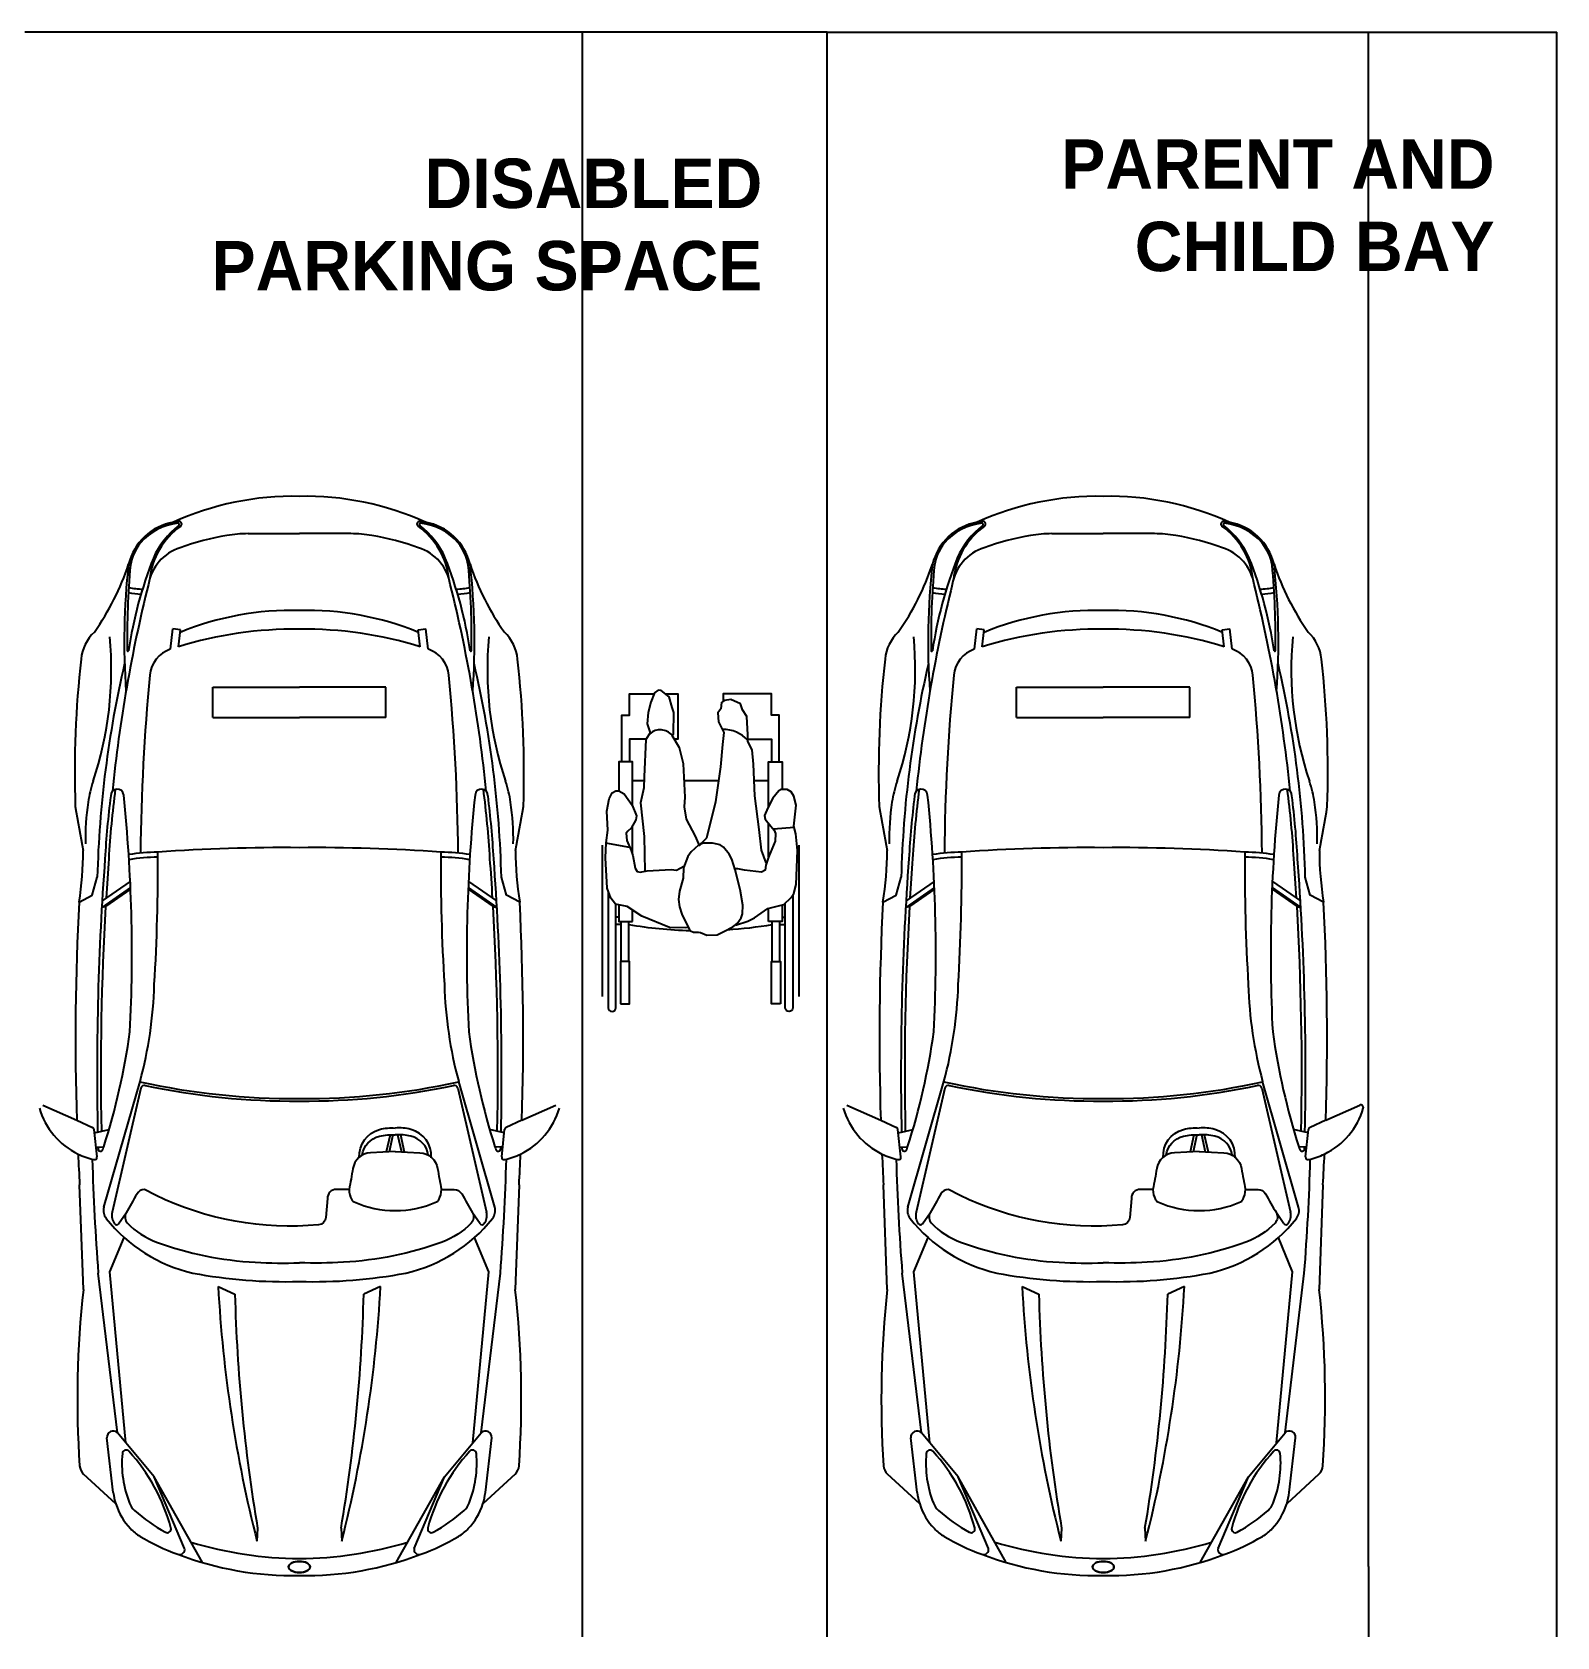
# Model space of a CAD drawing. Header units: inches. Extents: x 478327 to 492265, y -26791 to -22136.
# Drawn here: x 482058.1 to 482305, y -22395.9 to -22136.1 of the extents above; entities that cross this region are included whole.
import ezdxf

# ---------------------------------------------------------------- set-up
doc = ezdxf.new("R2010")
doc.units = ezdxf.units.IN
doc.header["$MEASUREMENT"] = 0
doc.layers.add('ceco.net 217 Nissan Z350 - top', color=145, linetype='Continuous')
doc.layers.add('Parking', color=7, linetype='Continuous')
doc.styles.get("Standard").update_dxf_attribs({"font": ''})
doc.styles.get('Standard').set_extended_font_data('MicrogrammaSSi', bold=True)

msp = doc.modelspace()

# ---------------------------------------------------------------- linework, layer by layer
at = {"color": 0}
for p, q in [((482154.816, -22250.569), (482154.816, -22250.633)), ((482177.841, -22250.569), (482177.841, -22250.633)), ((482157.172, -22257.324), (482155.306, -22257.324)), ((482169.213, -22257.324), (482163.706, -22257.324)), ((482177.351, -22257.324), (482175.026, -22257.324)), ((482181.501, -22264.833), (482178.164, -22265.148)), ((482154.9, -22268.112), (482150.975, -22267.406)), ((482150.407, -22267.715), (482150.407, -22292.21)), ((482182.25, -22267.715), (482182.25, -22292.21)), ((482153.102, -22279.35), (482152.612, -22279.35)), ((482153.494, -22286.541), (482153.494, -22280.06)), ((482154.718, -22286.541), (482154.718, -22280.06)), ((482177.939, -22286.541), (482177.939, -22280.06)), ((482179.164, -22286.541), (482179.164, -22280.06)), ((482179.556, -22279.35), (482180.046, -22279.35)), ((482153.497, -22280.575), (482152.612, -22280.575)), ((482179.161, -22280.575), (482180.046, -22280.575))]:
    msp.add_line(p, q, dxfattribs=at)
for points in [[(482153.592, -22254.204), (482153.592, -22246.65), (482154.816, -22246.65), (482154.816, -22243.221), (482158.813, -22243.221)], [(482176.968, -22270.563), (482176.212, -22268.548), (482175.807, -22265.155), (482175.114, -22259.74), (482174.925, -22254.585), (482174.66, -22252.255), (482173.967, -22250.933), (482173.967, -22249.862), (482173.841, -22246.875), (482173.148, -22245.783), (482172.82, -22244.833), (482171.246, -22244.14), (482170.209, -22244.275), (482169.734, -22244.644), (482169.609, -22245.651), (482169.105, -22246.309), (482169.231, -22247.757), (482169.546, -22248.414), (482170.112, -22249.485), (482169.86, -22251.436), (482169.546, -22255.025), (482168.727, -22260.685), (482167.279, -22266.603), (482166.46, -22267.414), (482166.145, -22267.792), (482165.516, -22266.253), (482164.043, -22263.518), (482163.729, -22261.503), (482163.84, -22259.964), (482163.564, -22254.522), (482162.934, -22251.94), (482161.738, -22249.988), (482161.927, -22249.673), (482161.979, -22246.255), (482161.738, -22245.449), (482161.234, -22243.686), (482159.975, -22242.678), (482159.448, -22242.598), (482158.877, -22243.056), (482158.28, -22244.588), (482157.869, -22246.246), (482157.68, -22248.099), (482158.184, -22249.548), (482157.492, -22250.618), (482157.177, -22256.663), (482157.163, -22258.453), (482156.596, -22260.874), (482157.226, -22266.289), (482157.317, -22271.948)], [(482160.653, -22243.221), (482162.655, -22243.221), (482162.655, -22250.569), (482162.094, -22250.569)], [(482179.066, -22254.204), (482179.066, -22246.65), (482177.841, -22246.65), (482177.841, -22243.221), (482170.003, -22243.221), (482170.003, -22244.435)], [(482157.523, -22250.569), (482154.816, -22250.569), (482154.816, -22254.204)], [(482173.967, -22250.569), (482177.841, -22250.569), (482177.841, -22254.204)], [(482155.306, -22261.391), (482155.306, -22254.204), (482153.102, -22254.204), (482153.102, -22258.944)], [(482177.351, -22261.432), (482177.351, -22254.204), (482179.556, -22254.204), (482179.556, -22258.697)], [(482164.356, -22281.05), (482163.853, -22281.113), (482161.297, -22281.042), (482156.82, -22279.216), (482154.428, -22277.642), (482152.539, -22277.26), (482151.783, -22276.292), (482151.216, -22274.655), (482150.937, -22269.763), (482151.028, -22267.351), (482151.342, -22265.274), (482151.154, -22262.188), (482151.527, -22260.192), (482152.035, -22259.229), (482152.611, -22258.914), (482153.116, -22258.945), (482153.987, -22259.418), (482155.246, -22261.244), (482155.939, -22262.944), (482155.867, -22263.62), (482155.12, -22264.959), (482154.554, -22265.462), (482154.302, -22265.777), (482154.383, -22266.946), (482155.099, -22268.561), (482155.372, -22269.366), (482155.746, -22271.444), (482156.087, -22271.963), (482156.558, -22272.074), (482157.695, -22271.885), (482161.549, -22271.633), (482162.43, -22271.759), (482163.627, -22271.129)], [(482172.001, -22280.665), (482173.967, -22280.035), (482175.079, -22279.482), (482177.22, -22277.957), (482179.822, -22277.319), (482180.998, -22276.167), (482181.42, -22275.516), (482181.816, -22274.089), (482182.007, -22268.599), (482181.753, -22265.903), (482181.438, -22264.644), (482181.816, -22261.244), (482181.448, -22259.798), (482180.998, -22259.103), (482180.349, -22258.704), (482179.357, -22258.695), (482178.983, -22258.914), (482178.038, -22260.11), (482177.22, -22261.685), (482176.669, -22262.939), (482176.779, -22263.511), (482177.723, -22264.644), (482178.227, -22265.274), (482178.443, -22265.853), (482178.388, -22267.079), (482177.333, -22269.659), (482176.905, -22270.94), (482176.779, -22271.759), (482176.212, -22272.074), (482173.442, -22271.759), (482172.379, -22271.57), (482171.875, -22271.57)], [(482155.306, -22269.172), (482155.306, -22264.625)], [(482177.351, -22269.614), (482177.351, -22264.197)], [(482169.042, -22282.239), (482170.102, -22281.674), (482171.562, -22280.961), (482172.253, -22280.413), (482172.881, -22279.505), (482173.1, -22278.836), (482173.198, -22277.453), (482172.757, -22274.907), (482171.938, -22271.696), (482171.371, -22269.993), (482170.969, -22269.189), (482170.049, -22268.044), (482169.49, -22267.674), (482168.286, -22267.414), (482166.766, -22267.407), (482166.019, -22267.729), (482164.832, -22268.775), (482164.258, -22269.573), (482163.564, -22271.381), (482163.501, -22273.081), (482162.934, -22275.159), (482162.756, -22276.537), (482162.934, -22277.705), (482163.326, -22278.87), (482164.545, -22281.428), (482164.697, -22281.609), (482165.212, -22281.807), (482165.974, -22281.805), (482166.334, -22281.861), (482167.342, -22282.302), (482169.042, -22282.239)], [(482153.102, -22277.374), (482153.102, -22280.06), (482155.306, -22280.06)], [(482179.556, -22277.384), (482179.556, -22280.06), (482177.351, -22280.06)], [(482155.306, -22280.06), (482155.306, -22278.22)], [(482177.351, -22280.06), (482177.351, -22277.925)]]:
    msp.add_lwpolyline(points, dxfattribs=at)
for points in [[(482151.387, -22275.149), (482151.387, -22294.047, 1), (482152.612, -22294.047), (482152.612, -22277.275, 1)], [(482181.27, -22275.746), (482181.27, -22294.047, -1), (482180.046, -22294.047), (482180.046, -22277.1, -1)]]:
    msp.add_lwpolyline(points, format="xyb", dxfattribs=at)
for points in [[(482153.383, -22293.4), (482154.853, -22293.4), (482154.853, -22286.541), (482153.383, -22286.541)], [(482179.274, -22293.4), (482177.804, -22293.4), (482177.804, -22286.541), (482179.274, -22286.541)]]:
    msp.add_lwpolyline(points, close=True, dxfattribs=at)
for centre, radius, start, end in [((482159.805, -22251.583), 2.546, 40.61557, 131.41731), ((482170.071, -22254.162), 5.183, 41.25632, 91.62898), ((482166.276, -22213.161), 68.384, 260.27001, 268.61812), ((482166.276, -22213.161), 68.384, 273.6699, 279.82009)]:
    msp.add_arc(centre, radius, start, end, dxfattribs=at)
at = {"layer": 'ceco.net 217 Nissan Z350 - top'}
for p, q in [((482093.072, -22217.285), (482101.383, -22217.285)), ((482109.694, -22217.285), (482101.383, -22217.285)), ((482223.21, -22217.285), (482231.52, -22217.285)), ((482239.831, -22217.285), (482231.52, -22217.285)), ((482080.527, -22235.997), (482080.918, -22232.716)), ((482082.129, -22232.86), (482080.918, -22232.716)), ((482081.804, -22235.586), (482082.129, -22232.86)), ((482120.637, -22232.86), (482121.848, -22232.716)), ((482120.962, -22235.586), (482120.637, -22232.86)), ((482122.239, -22235.997), (482121.848, -22232.716)), ((482210.664, -22235.997), (482211.055, -22232.716)), ((482212.266, -22232.86), (482211.055, -22232.716)), ((482211.941, -22235.586), (482212.266, -22232.86)), ((482250.774, -22232.86), (482251.985, -22232.716)), ((482251.099, -22235.586), (482250.774, -22232.86)), ((482252.377, -22235.997), (482251.985, -22232.716)), ((482087.358, -22247.024), (482087.358, -22242.145)), ((482087.358, -22242.145), (482101.383, -22242.145)), ((482115.408, -22242.145), (482101.383, -22242.145)), ((482115.408, -22247.024), (482115.408, -22242.145)), ((482217.496, -22247.024), (482217.496, -22242.145)), ((482217.496, -22242.145), (482231.52, -22242.145)), ((482245.545, -22242.145), (482231.52, -22242.145)), ((482245.545, -22247.024), (482245.545, -22242.145)), ((482087.358, -22247.024), (482101.383, -22247.024)), ((482115.408, -22247.024), (482101.383, -22247.024)), ((482217.496, -22247.024), (482231.52, -22247.024)), ((482245.545, -22247.024), (482231.52, -22247.024)), ((482074.05, -22274.567), (482069.4, -22277.783)), ((482074.007, -22273.608), (482069.46, -22276.753)), ((482074.062, -22274.84), (482070.018, -22277.637)), ((482128.704, -22274.84), (482132.748, -22277.637)), ((482128.716, -22274.567), (482133.366, -22277.783)), ((482128.759, -22273.608), (482133.306, -22276.753)), ((482204.188, -22274.567), (482199.537, -22277.783)), ((482204.144, -22273.608), (482199.597, -22276.753)), ((482204.199, -22274.84), (482200.156, -22277.637)), ((482258.841, -22274.84), (482262.885, -22277.637)), ((482258.853, -22274.567), (482263.503, -22277.783)), ((482258.896, -22273.608), (482263.443, -22276.753)), ((482070.018, -22277.637), (482069.4, -22277.783)), ((482132.748, -22277.637), (482133.366, -22277.783)), ((482200.156, -22277.637), (482199.537, -22277.783)), ((482262.885, -22277.637), (482263.503, -22277.783)), ((482069.758, -22326.338), (482075.59, -22305.986)), ((482133.008, -22326.338), (482127.176, -22305.986)), ((482199.895, -22326.338), (482205.727, -22305.986)), ((482263.146, -22326.338), (482257.314, -22305.986)), ((482075.72, -22307.073), (482071.078, -22327.154)), ((482127.046, -22307.073), (482131.688, -22327.154)), ((482205.858, -22307.073), (482201.216, -22327.154)), ((482257.183, -22307.073), (482261.825, -22327.154)), ((482059.849, -22309.809), (482065.358, -22312.258)), ((482137.408, -22312.258), (482142.917, -22309.809)), ((482189.987, -22309.809), (482195.495, -22312.258)), ((482267.545, -22312.258), (482273.054, -22309.809)), ((482065.358, -22312.258), (482067.914, -22313.395)), ((482068.627, -22318.188), (482068.153, -22313.723)), ((482068.215, -22314.307), (482070.584, -22313.72)), ((482134.551, -22314.307), (482132.182, -22313.72)), ((482134.14, -22318.188), (482134.613, -22313.723)), ((482137.408, -22312.258), (482134.852, -22313.395)), ((482195.495, -22312.258), (482198.052, -22313.395)), ((482198.764, -22318.188), (482198.291, -22313.723)), ((482198.353, -22314.307), (482200.722, -22313.72)), ((482264.688, -22314.307), (482262.319, -22313.72)), ((482264.277, -22318.188), (482264.75, -22313.723)), ((482267.545, -22312.258), (482264.989, -22313.395)), ((482068.457, -22316.586), (482069.716, -22316.573)), ((482116.07, -22314.604), (482115.454, -22317.379)), ((482116.532, -22314.605), (482115.922, -22317.355)), ((482117.284, -22314.605), (482117.894, -22317.355)), ((482117.746, -22314.604), (482118.362, -22317.379)), ((482134.309, -22316.586), (482133.05, -22316.573)), ((482198.594, -22316.586), (482199.854, -22316.573)), ((482246.207, -22314.604), (482245.591, -22317.379)), ((482246.67, -22314.605), (482246.059, -22317.355)), ((482247.421, -22314.605), (482248.031, -22317.355)), ((482247.883, -22314.604), (482248.499, -22317.379)), ((482264.447, -22316.586), (482263.187, -22316.573)), ((482066.42, -22339.653), (482065.813, -22322.692)), ((482065.813, -22322.692), (482065.813, -22322.692)), ((482136.953, -22322.692), (482136.347, -22339.653)), ((482136.953, -22322.692), (482136.953, -22322.692)), ((482196.557, -22339.653), (482195.951, -22322.692)), ((482195.951, -22322.692), (482195.951, -22322.692)), ((482267.09, -22322.692), (482266.484, -22339.653)), ((482267.09, -22322.692), (482267.09, -22322.692)), ((482072.127, -22329.019), (482073.361, -22327.248)), ((482130.639, -22329.019), (482129.405, -22327.248)), ((482202.265, -22329.019), (482203.498, -22327.248)), ((482260.776, -22329.019), (482259.542, -22327.248)), ((482070.724, -22336.784), (482073.025, -22331.251)), ((482132.042, -22336.784), (482129.742, -22331.251)), ((482200.861, -22336.784), (482203.162, -22331.251)), ((482262.18, -22336.784), (482259.879, -22331.251)), ((482071.949, -22362.83), (482068.84, -22336.979)), ((482073.316, -22364.48), (482070.724, -22336.784)), ((482129.45, -22364.48), (482132.042, -22336.784)), ((482130.817, -22362.83), (482133.926, -22336.979)), ((482202.086, -22362.83), (482198.978, -22336.979)), ((482203.453, -22364.48), (482200.861, -22336.784)), ((482259.587, -22364.48), (482262.18, -22336.784)), ((482260.955, -22362.83), (482264.063, -22336.979)), ((482088.237, -22339.136), (482090.953, -22340.394)), ((482114.529, -22339.136), (482111.813, -22340.394)), ((482218.374, -22339.136), (482221.091, -22340.394)), ((482244.666, -22339.136), (482241.95, -22340.394)), ((482077.878, -22369.988), (482071.949, -22362.83)), ((482124.888, -22369.988), (482130.817, -22362.83)), ((482208.015, -22369.988), (482202.086, -22362.83)), ((482255.026, -22369.988), (482260.955, -22362.83)), ((482071.269, -22372.485), (482070.239, -22363.658)), ((482131.497, -22372.485), (482132.527, -22363.658)), ((482201.406, -22372.485), (482200.376, -22363.658)), ((482261.635, -22372.485), (482262.664, -22363.658)), ((482071.673, -22374.355), (482066.465, -22369.537)), ((482082.799, -22381.554), (482077.878, -22369.988)), ((482085.691, -22383.848), (482077.878, -22369.988)), ((482117.075, -22383.848), (482124.888, -22369.988)), ((482119.967, -22381.554), (482124.888, -22369.988)), ((482136.301, -22369.537), (482131.093, -22374.355)), ((482201.81, -22374.355), (482196.602, -22369.537)), ((482212.937, -22381.554), (482208.015, -22369.988)), ((482215.828, -22383.848), (482208.015, -22369.988)), ((482247.212, -22383.848), (482255.026, -22369.988)), ((482250.104, -22381.554), (482255.026, -22369.988)), ((482266.439, -22369.537), (482261.231, -22374.355)), ((482094.633, -22378.296), (482094.523, -22380.378)), ((482108.133, -22378.296), (482108.243, -22380.378)), ((482224.77, -22378.296), (482224.66, -22380.378)), ((482238.271, -22378.296), (482238.381, -22380.378))]:
    msp.add_line(p, q, dxfattribs=at)
for points in [[(482081.908, -22215.327, 0.0255911), (482080.988, -22215.44, 0.0199475)], [(482212.045, -22215.327, 0.0255911), (482211.125, -22215.44, 0.0199475)], [(482111.093, -22318.321, -0.3580107), (482114.378, -22313.734, -0.0871424), (482116.908, -22313.511)], [(482122.723, -22318.321, 0.3580107), (482119.438, -22313.734, 0.0871424), (482116.908, -22313.511)], [(482241.23, -22318.321, -0.3580107), (482244.515, -22313.734, -0.0871424), (482247.045, -22313.511)], [(482252.861, -22318.321, 0.3580107), (482249.575, -22313.734, 0.0871424), (482247.045, -22313.511)], [(482111.558, -22317.904, -0.3165607), (482114.378, -22314.851, -0.0871424), (482116.908, -22314.628)], [(482122.258, -22317.904, 0.3165607), (482119.438, -22314.851, 0.0871424), (482116.908, -22314.628)], [(482241.695, -22317.904, -0.3165607), (482244.515, -22314.851, -0.0871424), (482247.045, -22314.628)], [(482252.396, -22317.904, 0.3165607), (482249.575, -22314.851, 0.0871424), (482247.045, -22314.628)], [(482116.908, -22317.304), (482120.903, -22317.509, -0.3525811), (482123.771, -22320.072, 0.0080468), (482124.386, -22323.455), (482126.434, -22323.455, -0.2705207), (482127.664, -22324.172, 0.0006141), (482129.405, -22327.248, -0.3317973), (482129.2, -22328.888, -0.1142697), (482124.488, -22331.963, -0.0742459), (482108.508, -22335.244, -0.0216863), (482101.383, -22335.321, -0.0216863)], [(482116.908, -22317.304), (482112.913, -22317.509, 0.3525811), (482110.045, -22320.072, -0.0080468), (482109.43, -22323.455), (482107.381, -22323.455)], [(482247.045, -22317.304), (482251.04, -22317.509, -0.3525811), (482253.908, -22320.072, 0.0080468), (482254.523, -22323.455), (482256.572, -22323.455, -0.2705207), (482257.801, -22324.172, 0.0006141), (482259.542, -22327.248, -0.3317973), (482259.337, -22328.888, -0.1142697), (482254.625, -22331.963, -0.0742459), (482238.646, -22335.244, -0.0216863), (482231.52, -22335.321, -0.0216863)], [(482247.045, -22317.304), (482243.05, -22317.509, 0.3525811), (482240.182, -22320.072, -0.0080468), (482239.568, -22323.455), (482237.519, -22323.455)], [(482078.106, -22324.4), (482076.332, -22323.455, 0.2705207), (482075.103, -22324.172, -0.0006141), (482073.361, -22327.248, 0.3317973), (482073.566, -22328.888, 0.1142697), (482078.278, -22331.963, 0.0742459), (482094.258, -22335.244, 0.0216863), (482101.383, -22335.321)], [(482107.381, -22323.455, 0.4601813), (482105.964, -22324.939), (482105.686, -22327.997, -0.3618826), (482104.505, -22329.179, -0.136022), (482078.106, -22324.4, -0.0155747)], [(482208.244, -22324.4), (482206.469, -22323.455, 0.2705207), (482205.24, -22324.172, -0.0006141), (482203.498, -22327.248, 0.3317973), (482203.703, -22328.888, 0.1142697), (482208.415, -22331.963, 0.0742459), (482224.395, -22335.244, 0.0216863), (482231.52, -22335.321)], [(482237.519, -22323.455, 0.4601813), (482236.101, -22324.939), (482235.823, -22327.997, -0.3618826), (482234.643, -22329.179, -0.136022), (482208.244, -22324.4, -0.0155747)], [(482131.093, -22374.355, 0.0465277), (482131.497, -22372.485)], [(482261.231, -22374.355, 0.0465277), (482261.635, -22372.485)]]:
    msp.add_lwpolyline(points, format="xyb", dxfattribs=at)
for points in [[(482065.715, -22276.941), (482067.871, -22275.801), (482068.679, -22272.906)], [(482137.051, -22276.941), (482134.895, -22275.801), (482134.087, -22272.906)], [(482195.853, -22276.941), (482198.008, -22275.801), (482198.816, -22272.906)], [(482267.188, -22276.941), (482265.033, -22275.801), (482264.224, -22272.906)]]:
    msp.add_lwpolyline(points, dxfattribs=at)
for centre, radius, start, end in [((482100.361, -22257.963), 46.729, 88.74657, 114.49334), ((482102.405, -22257.963), 46.729, 65.50666, 91.25343), ((482230.498, -22257.963), 46.729, 88.74657, 114.49334), ((482232.543, -22257.963), 46.729, 65.50666, 91.25343), ((482082.546, -22224.367), 9.063, 99.90408, 166.37523), ((482081.936, -22215.733), 0.407, 305.52571, 94.04032), ((482120.83, -22215.733), 0.407, 85.95968, 234.47429), ((482120.22, -22224.367), 9.063, 80.09592, 85.95968), ((482120.22, -22224.367), 9.063, 13.62477, 80.09592), ((482212.684, -22224.367), 9.063, 99.90408, 166.37523), ((482212.074, -22215.733), 0.407, 305.52571, 94.04032), ((482250.967, -22215.733), 0.407, 85.95968, 234.47429), ((482250.357, -22224.367), 9.063, 80.09592, 85.95968), ((482250.357, -22224.367), 9.063, 13.62477, 80.09592), ((482082.676, -22224.756), 9.205, 95.90513, 139.58779), ((482089.262, -22225.993), 12.201, 125.52571, 173.82302), ((482089.979, -22226.544), 13.329, 127.45529, 156.50796), ((482081.75, -22215.802), 0.203, 307.45529, 95.90513), ((482097.105, -22261.084), 44.142, 99.74992, 109.87602), ((482093.072, -22237.613), 20.328, 90, 99.74992), ((482109.694, -22237.613), 20.328, 80.25008, 90), ((482105.661, -22261.084), 44.142, 70.12398, 80.25008), ((482113.504, -22225.993), 12.201, 6.17698, 54.47429), ((482121.017, -22215.802), 0.203, 84.09487, 232.54471), ((482112.787, -22226.544), 13.329, 23.49204, 52.54471), ((482120.09, -22224.756), 9.205, 40.41221, 84.09487), ((482212.813, -22224.756), 9.205, 95.90513, 139.58779), ((482219.399, -22225.993), 12.201, 125.52571, 173.82302), ((482220.116, -22226.544), 13.329, 127.45529, 156.50796), ((482211.887, -22215.802), 0.203, 307.45529, 95.90513), ((482227.243, -22261.084), 44.142, 99.74992, 109.87602), ((482223.21, -22237.613), 20.328, 90, 99.74992), ((482239.831, -22237.613), 20.328, 80.25008, 90), ((482235.798, -22261.084), 44.142, 70.12398, 80.25008), ((482243.641, -22225.993), 12.201, 6.17698, 54.47429), ((482251.154, -22215.802), 0.203, 84.09487, 232.54471), ((482242.924, -22226.544), 13.329, 23.49204, 52.54471), ((482250.228, -22224.756), 9.205, 40.41221, 84.09487), ((482082.009, -22223.811), 8.09, 141.62253, 169.97342), ((482084.352, -22226.729), 7.505, 107.48459, 170.52226), ((482118.414, -22226.729), 7.505, 9.47774, 72.51541), ((482120.757, -22223.811), 8.09, 10.02658, 38.37747), ((482212.147, -22223.811), 8.09, 141.62253, 169.97342), ((482214.49, -22226.729), 7.505, 107.48459, 170.52226), ((482248.551, -22226.729), 7.505, 9.47774, 72.51541), ((482250.894, -22223.811), 8.09, 10.02658, 38.37747), ((482034.052, -22209.108), 41.8, 324.77551, 341.70131), ((482184.497, -22234.789), 111.468, 173.53232, 184.12669), ((482200.108, -22234.111), 126.607, 174.69404, 180.9527), ((482142.411, -22246.668), 69.48, 158.52475, 171.35925), ((482060.355, -22246.668), 69.48, 8.64075, 21.47525), ((482002.658, -22234.111), 126.607, 359.0473, 5.30596), ((482018.269, -22234.789), 111.468, 355.87331, 6.46768), ((482168.714, -22209.108), 41.8, 198.29868, 215.22449), ((482164.19, -22209.108), 41.8, 324.77551, 341.70131), ((482314.634, -22234.789), 111.468, 173.53232, 184.12669), ((482330.245, -22234.111), 126.607, 174.69404, 180.9527), ((482272.549, -22246.668), 69.48, 158.52475, 171.35925), ((482190.492, -22246.668), 69.48, 8.64075, 21.47525), ((482132.796, -22234.111), 126.607, 359.0473, 5.30596), ((482148.406, -22234.789), 111.468, 355.87331, 6.46768), ((482298.851, -22209.108), 41.8, 198.29868, 215.22449), ((482308.827, -22283.159), 238.94, 166.03428, 174.18952), ((481893.939, -22283.159), 238.94, 5.81048, 13.96572), ((482438.964, -22283.159), 238.94, 166.03428, 174.18952), ((482024.077, -22283.159), 238.94, 5.81048, 13.96572), ((482076.833, -22209.357), 17.756, 259.86931, 266.50272), ((482076.833, -22209.357), 16.943, 259.54855, 267.14963), ((482125.933, -22209.357), 16.943, 272.85037, 280.45145), ((482125.933, -22209.357), 17.756, 273.49728, 280.13069), ((482206.97, -22209.357), 17.756, 259.86931, 266.50272), ((482206.97, -22209.357), 16.943, 259.54855, 267.14963), ((482256.071, -22209.357), 16.943, 272.85037, 280.45145), ((482256.071, -22209.357), 17.756, 273.49728, 280.13069), ((482099.994, -22276.59), 46.871, 88.30193, 112.47118), ((482102.772, -22276.59), 46.871, 67.52882, 91.69807), ((482230.131, -22276.59), 46.871, 88.30193, 112.47118), ((482232.909, -22276.59), 46.871, 67.52882, 91.69807), ((482072.949, -22238.26), 6.928, 133.2966, 174.49553), ((482100.53, -22296), 63.249, 89.22683, 107.22106), ((482102.237, -22296), 63.249, 72.77894, 90.77317), ((482129.817, -22238.26), 6.928, 5.50447, 46.7034), ((482203.087, -22238.26), 6.928, 133.2966, 174.49553), ((482230.667, -22296), 63.249, 89.22683, 107.22106), ((482232.374, -22296), 63.249, 72.77894, 90.77317), ((482259.954, -22238.26), 6.928, 5.50447, 46.7034), ((482014.011, -22239.301), 56.939, 341.49303, 5.37043), ((482073.619, -22236.214), 0.102, 180.9527, 351.35925), ((482082.032, -22240.638), 4.879, 108.4757, 174.53546), ((482100.53, -22296), 63.249, 108.43649, 108.4757), ((482102.237, -22296), 63.249, 71.5243, 71.56351), ((482120.734, -22240.638), 4.879, 5.46454, 71.5243), ((482129.147, -22236.214), 0.102, 188.64075, 359.0473), ((482188.755, -22239.301), 56.939, 174.62957, 198.50697), ((482144.148, -22239.301), 56.939, 341.49303, 5.37043), ((482203.757, -22236.214), 0.102, 180.9527, 351.35925), ((482212.169, -22240.638), 4.879, 108.4757, 174.53546), ((482230.667, -22296), 63.249, 108.43649, 108.4757), ((482232.374, -22296), 63.249, 71.5243, 71.56351), ((482250.872, -22240.638), 4.879, 5.46454, 71.5243), ((482259.284, -22236.214), 0.102, 188.64075, 359.0473), ((482318.893, -22239.301), 56.939, 174.62957, 198.50697), ((482230.515, -22256.049), 165.494, 173.59772, 181.87245), ((482239.676, -22277.116), 171.049, 166.89038, 178.58947), ((481963.09, -22277.116), 171.049, 1.41053, 13.10962), ((481972.251, -22256.049), 165.494, 358.12755, 6.40229), ((482360.653, -22256.049), 165.494, 173.59772, 181.87245), ((482369.814, -22277.116), 171.049, 166.89038, 178.58947), ((482093.227, -22277.116), 171.049, 1.41053, 13.10962), ((482102.388, -22256.049), 165.494, 358.12755, 6.40229), ((482411.233, -22272.131), 335.583, 174.53546, 179.46579), ((481791.533, -22272.131), 335.583, 0.53421, 5.46454), ((482541.371, -22272.131), 335.583, 174.53546, 179.46579), ((481921.67, -22272.131), 335.583, 0.53421, 5.46454), ((482087.282, -22263.827), 20.328, 161.49303, 171.36583), ((482216.967, -22278.143), 146.672, 172.3693, 176.78002), ((482071.895, -22259.675), 1.052, 4.28067, 184.28067), ((481826.72, -22285.266), 247.562, 357.06726, 5.95157), ((482376.046, -22285.266), 247.562, 174.04843, 182.93274), ((482130.871, -22259.675), 1.052, 355.71933, 175.71933), ((481985.799, -22278.143), 146.672, 3.21998, 7.6307), ((482115.484, -22263.827), 20.328, 8.63417, 18.50697), ((482217.419, -22263.827), 20.328, 161.49303, 171.36583), ((482347.104, -22278.143), 146.672, 172.3693, 176.78002), ((482202.032, -22259.675), 1.052, 4.28067, 184.28067), ((481956.857, -22285.266), 247.562, 357.06726, 5.95157), ((482506.183, -22285.266), 247.562, 174.04843, 182.93274), ((482261.009, -22259.675), 1.052, 355.71933, 175.71933), ((482115.936, -22278.143), 146.672, 3.21998, 7.6307), ((482245.622, -22263.827), 20.328, 8.63417, 18.50697), ((484090.035, -21899.346), 2057.048, 190.138847, 190.340488), ((482106.089, -22266.683), 39.35, 171.36583, 181.1753), ((482216.357, -22278.143), 146.672, 172.79757, 176.78002), ((481986.409, -22278.143), 146.672, 3.21998, 7.20243), ((482096.678, -22266.683), 39.35, 358.8247, 8.63417), ((480113.379, -21899.463), 2056.389, 349.659473, 349.861179), ((484220.173, -21899.346), 2057.048, 190.138847, 190.340488), ((482236.226, -22266.683), 39.35, 171.36583, 181.1753), ((482346.495, -22278.143), 146.672, 172.79757, 176.78002), ((482116.546, -22278.143), 146.672, 3.21998, 7.20243), ((482226.815, -22266.683), 39.35, 358.8247, 8.63417), ((480243.517, -21899.463), 2056.389, 349.659473, 349.861179), ((482015.862, -22268.669), 50.535, 350.57801, 0.09936), ((482539.216, -22304.635), 470.583, 175.76751, 181.16211), ((482539.826, -22304.635), 470.583, 175.76751, 176.54955), ((482078.852, -22300.962), 32.119, 90.67258, 99.1168), ((482078.852, -22300.962), 31.306, 90.68021, 99.26016), ((481767.662, -22271.307), 310.823, 356.50074, 0.45368), ((482098.964, -22554.719), 286.607, 89.5164, 94.09945), ((482103.802, -22554.719), 286.607, 85.90055, 90.4836), ((482435.104, -22271.307), 310.823, 179.54632, 183.49926), ((482123.914, -22300.962), 31.306, 80.73984, 89.31979), ((482123.914, -22300.962), 32.119, 80.8832, 89.32742), ((481662.94, -22304.635), 470.583, 3.45045, 4.23249), ((481663.55, -22304.635), 470.583, 358.83789, 4.23249), ((482186.904, -22268.669), 50.535, 179.90064, 189.42199), ((482146, -22268.669), 50.535, 350.57801, 0.09936), ((482669.354, -22304.635), 470.583, 175.76751, 181.16211), ((482669.964, -22304.635), 470.583, 175.76751, 176.54955), ((482208.989, -22300.962), 32.119, 90.67258, 99.1168), ((482208.989, -22300.962), 31.306, 90.68021, 99.26016), ((481897.799, -22271.307), 310.823, 356.50074, 0.45368), ((482229.101, -22554.719), 286.607, 89.5164, 94.09945), ((482233.939, -22554.719), 286.607, 85.90055, 90.4836), ((482565.242, -22271.307), 310.823, 179.54632, 183.49926), ((482254.051, -22300.962), 31.306, 80.73984, 89.31979), ((482254.051, -22300.962), 32.119, 80.8832, 89.32742), ((481793.077, -22304.635), 470.583, 3.45045, 4.23249), ((481793.687, -22304.635), 470.583, 358.83789, 4.23249), ((482317.041, -22268.669), 50.535, 179.90064, 189.42199), ((482491.145, -22298.905), 425.996, 177.04463, 181.79629), ((482539.826, -22304.635), 470.583, 176.711, 181.14379), ((481662.94, -22304.635), 470.583, 358.85621, 3.289), ((481711.621, -22298.905), 425.996, 358.20371, 2.95537), ((482621.282, -22298.905), 425.996, 177.04463, 181.79629), ((482669.964, -22304.635), 470.583, 176.711, 181.14379), ((481793.077, -22304.635), 470.583, 358.85621, 3.289), ((481841.759, -22298.905), 425.996, 358.20371, 2.95537), ((482010.192, -22288.321), 67.742, 344.88399, 358.3444), ((482192.574, -22288.321), 67.742, 181.6556, 195.11601), ((482140.329, -22288.321), 67.742, 344.88399, 358.3444), ((482322.712, -22288.321), 67.742, 181.6556, 195.11601), ((481962.228, -22282.315), 112.816, 342.32212, 352.04324), ((482240.538, -22282.315), 112.816, 187.95676, 197.67788), ((482092.365, -22282.315), 112.816, 342.32212, 352.04324), ((482370.676, -22282.315), 112.816, 187.95676, 197.67788), ((482100.409, -22193.847), 114.887, 257.51922, 270.48596), ((482102.357, -22193.847), 114.887, 269.51404, 282.48078), ((482230.546, -22193.847), 114.887, 257.51922, 270.48596), ((482232.495, -22193.847), 114.887, 269.51404, 282.48078), ((482076.314, -22307.21), 0.61, 77.95893, 166.98413), ((482100.409, -22194.254), 114.887, 257.95893, 270.48596), ((482102.357, -22194.254), 114.887, 269.51404, 282.04107), ((482126.452, -22307.21), 0.61, 13.01587, 102.04107), ((482206.452, -22307.21), 0.61, 77.95893, 166.98413), ((482230.546, -22194.254), 114.887, 257.95893, 270.48596), ((482232.495, -22194.254), 114.887, 269.51404, 282.04107), ((482256.589, -22307.21), 0.61, 13.01587, 102.04107), ((482070.794, -22306.95), 11.976, 196.21125, 244.11173), ((482131.972, -22306.95), 11.976, 295.88827, 343.78875), ((482200.931, -22306.95), 11.976, 196.21125, 244.11173), ((482262.11, -22306.95), 11.976, 295.88827, 343.78875), ((482273.219, -22310.18), 0.407, 343.78875, 113.97187), ((482067.749, -22313.766), 0.407, 6.05154, 66.02813), ((482135.017, -22313.766), 0.407, 113.97187, 173.94846), ((482197.886, -22313.766), 0.407, 6.05154, 66.02813), ((482265.154, -22313.766), 0.407, 113.97187, 173.94846), ((482539.216, -22304.635), 470.583, 181.45481, 181.48929), ((481962.228, -22282.315), 112.816, 342.1051, 342.32212), ((482240.538, -22282.315), 112.816, 197.67788, 197.8949), ((481663.55, -22304.635), 470.583, 358.51071, 358.54519), ((482669.354, -22304.635), 470.583, 181.45481, 181.48929), ((482092.365, -22282.315), 112.816, 342.1051, 342.32212), ((482370.676, -22282.315), 112.816, 197.67788, 197.8949), ((481793.687, -22304.635), 470.583, 358.51071, 358.54519), ((482070.794, -22306.95), 11.976, 244.11173, 257.15855), ((482491.145, -22298.905), 425.996, 182.53203, 183.20101), ((482431.593, -22308.543), 363.865, 181.57792, 184.48213), ((482068.222, -22318.23), 0.407, 257.15855, 6.05154), ((482069.199, -22316.855), 0.407, 181.48929, 342.1051), ((482133.567, -22316.855), 0.407, 197.8949, 358.51071), ((481771.173, -22308.543), 363.865, 355.51787, 358.42208), ((482134.544, -22318.23), 0.407, 173.94846, 282.84145), ((482131.972, -22306.95), 11.976, 282.84145, 295.88827), ((481711.621, -22298.905), 425.996, 356.79899, 357.46797), ((482200.931, -22306.95), 11.976, 244.11173, 257.15855), ((482621.282, -22298.905), 425.996, 182.53203, 183.20101), ((482561.73, -22308.543), 363.865, 181.57792, 184.48213), ((482198.36, -22318.23), 0.407, 257.15855, 6.05154), ((482199.336, -22316.855), 0.407, 181.48929, 342.1051), ((482263.705, -22316.855), 0.407, 197.8949, 358.51071), ((481901.311, -22308.543), 363.865, 355.51787, 358.42208), ((482264.681, -22318.23), 0.407, 173.94846, 282.84145), ((482262.11, -22306.95), 11.976, 282.84145, 295.88827), ((481841.759, -22298.905), 425.996, 356.79899, 357.46797), ((482112.907, -22323.455), 3.476, 180, 208.53393), ((482120.909, -22323.455), 3.476, 331.46607, 0), ((482243.044, -22323.455), 3.476, 180, 208.53393), ((482251.047, -22323.455), 3.476, 331.46607, 0), ((482071.712, -22326.898), 2.033, 164.01006, 218.34326), ((482073.308, -22327.669), 2.288, 166.98413, 216.42865), ((482110.567, -22324.727), 0.813, 208.53393, 246.16199), ((482116.908, -22310.376), 16.503, 246.16199, 293.83801), ((482123.249, -22324.727), 0.813, 293.83801, 331.46607), ((482129.458, -22327.669), 2.288, 323.57135, 13.01587), ((482131.054, -22326.898), 2.033, 321.65674, 15.98994), ((482201.849, -22326.898), 2.033, 164.01006, 218.34326), ((482203.445, -22327.669), 2.288, 166.98413, 216.42865), ((482240.704, -22324.727), 0.813, 208.53393, 246.16199), ((482247.045, -22310.376), 16.503, 246.16199, 293.83801), ((482253.386, -22324.727), 0.813, 293.83801, 331.46607), ((482259.596, -22327.669), 2.288, 323.57135, 13.01587), ((482261.192, -22326.898), 2.033, 321.65674, 15.98994), ((482089.624, -22312.73), 24.87, 218.34326, 257.24575), ((482071.794, -22328.786), 0.407, 216.42865, 325.13906), ((482113.143, -22312.73), 24.87, 282.75425, 321.65674), ((482130.972, -22328.786), 0.407, 214.86094, 323.57135), ((482219.761, -22312.73), 24.87, 218.34326, 257.24575), ((482201.931, -22328.786), 0.407, 216.42865, 325.13906), ((482243.28, -22312.73), 24.87, 282.75425, 321.65674), ((482261.11, -22328.786), 0.407, 214.86094, 323.57135), ((482099.069, -22257.635), 80.746, 259.34001, 271.64196), ((482103.697, -22257.635), 80.746, 268.35804, 280.65999), ((482229.207, -22257.635), 80.746, 259.34001, 271.64196), ((482233.834, -22257.635), 80.746, 268.35804, 280.65999), ((482227.628, -22357.329), 162.175, 173.74291, 183.83692), ((482303.331, -22327.454), 215.411, 183.1086, 194.22245), ((481899.435, -22327.454), 215.411, 345.77755, 356.8914), ((481975.138, -22357.329), 162.175, 356.16308, 6.25709), ((482357.765, -22357.329), 162.175, 173.74291, 183.83692), ((482433.469, -22327.454), 215.411, 183.1086, 194.22245), ((482029.572, -22327.454), 215.411, 345.77755, 356.8914), ((482105.275, -22357.329), 162.175, 356.16308, 6.25709), ((482359.615, -22333.443), 268.751, 181.48207, 189.6074), ((481843.151, -22333.443), 268.751, 350.3926, 358.51793), ((482489.752, -22333.443), 268.751, 181.48207, 189.6074), ((481973.289, -22333.443), 268.751, 350.3926, 358.51793), ((482071.251, -22363.569), 1.016, 46.67469, 185.00645), ((482131.515, -22363.569), 1.016, 354.99355, 133.32531), ((482201.389, -22363.569), 1.016, 46.67469, 185.00645), ((482261.652, -22363.569), 1.016, 354.99355, 133.32531), ((482073.34, -22366.245), 0.61, 42.53067, 174.95091), ((482051.97, -22385.847), 29.608, 14.85236, 42.53067), ((482150.796, -22385.847), 29.608, 137.46933, 165.14764), ((482129.427, -22366.245), 0.61, 5.04909, 137.46933), ((482203.477, -22366.245), 0.61, 42.53067, 174.95091), ((482182.108, -22385.847), 29.608, 14.85236, 42.53067), ((482280.933, -22385.847), 29.608, 137.46933, 165.14764), ((482259.564, -22366.245), 0.61, 5.04909, 137.46933), ((482067.845, -22368.045), 2.033, 183.83692, 227.22915), ((482090.414, -22367.753), 17.751, 174.95091, 201.42073), ((482112.352, -22367.753), 17.751, 338.57927, 5.04909), ((482134.921, -22368.045), 2.033, 312.77085, 356.16308), ((482197.982, -22368.045), 2.033, 183.83692, 227.22915), ((482220.551, -22367.753), 17.751, 174.95091, 201.42073), ((482242.49, -22367.753), 17.751, 338.57927, 5.04909), ((482265.058, -22368.045), 2.033, 312.77085, 356.16308), ((482081.497, -22371.253), 10.303, 186.86947, 197.52515), ((482211.635, -22371.253), 10.303, 186.86947, 197.52515), ((482081.497, -22371.253), 10.303, 197.52515, 223.65422), ((482076.728, -22373.123), 3.049, 201.42073, 228.34894), ((482093.222, -22354.578), 27.868, 228.34894, 240.98184), ((482109.544, -22354.578), 27.868, 299.01816, 311.65106), ((482126.038, -22373.123), 3.049, 311.65106, 338.57927), ((482121.269, -22371.253), 10.303, 316.34578, 342.47485), ((482211.635, -22371.253), 10.303, 197.52515, 223.65422), ((482206.865, -22373.123), 3.049, 201.42073, 228.34894), ((482223.359, -22354.578), 27.868, 228.34894, 240.98184), ((482239.681, -22354.578), 27.868, 299.01816, 311.65106), ((482256.176, -22373.123), 3.049, 311.65106, 338.57927), ((482251.406, -22371.253), 10.303, 316.34578, 342.47485), ((482079.338, -22373.313), 7.318, 223.65422, 239.36825), ((482080, -22378.414), 0.61, 240.98184, 14.85236), ((482122.766, -22378.414), 0.61, 165.14764, 299.01816), ((482123.428, -22373.313), 7.318, 300.63175, 316.34578), ((482209.475, -22373.313), 7.318, 223.65422, 239.36825), ((482210.137, -22378.414), 0.61, 240.98184, 14.85236), ((482252.904, -22378.414), 0.61, 165.14764, 299.01816), ((482253.566, -22373.313), 7.318, 300.63175, 316.34578), ((482094.298, -22348.048), 36.68, 239.36825, 249.94029), ((482082.009, -22381.744), 0.813, 248.99141, 13.5083), ((482102.012, -22319.817), 63.405, 253.34473, 269.43196), ((482100.754, -22319.817), 63.405, 270.56804, 286.65527), ((482120.757, -22381.744), 0.813, 166.4917, 291.00859), ((482108.468, -22348.048), 36.68, 290.05971, 300.63175), ((482224.436, -22348.048), 36.68, 239.36825, 249.94029), ((482212.146, -22381.744), 0.813, 248.99141, 13.5083), ((482232.149, -22319.817), 63.405, 253.34473, 269.43196), ((482230.892, -22319.817), 63.405, 270.56804, 286.65527), ((482250.895, -22381.744), 0.813, 166.4917, 291.00859), ((482238.605, -22348.048), 36.68, 290.05971, 300.63175), ((482100.374, -22333.923), 52.04, 248.99141, 271.11134), ((482102.392, -22333.923), 52.04, 268.88866, 291.00859), ((482230.511, -22333.923), 52.04, 248.99141, 271.11134), ((482232.53, -22333.923), 52.04, 268.88866, 291.00859)]:
    msp.add_arc(centre, radius, start, end, dxfattribs=at)
for centre in [(482101.383, -22384.561), (482231.52, -22384.561)]:
    msp.add_ellipse(centre, major_axis=(1.738, 0), ratio=0.5214678, dxfattribs=at)
at = {"layer": 'ceco.net 217 Nissan Z350 - top', "extrusion": (0, 0, -1)}
for centre in [(482101.383, -22384.561), (482231.52, -22384.561)]:
    msp.add_ellipse(centre, major_axis=(-1.738, 0), ratio=0.5214678, dxfattribs=at)
at = {"layer": 'Parking'}
for p, q in [((482186.847, -22136.088), (482056.947, -22136.088)), ((482186.847, -22136.088), (482056.947, -22136.088)), ((482186.847, -22136.088), (482056.947, -22136.088)), ((482147.226, -22395.888), (482147.226, -22136.088)), ((482186.847, -22395.888), (482186.847, -22136.088)), ((482186.847, -22136.088), (482304.957, -22136.088)), ((482186.847, -22395.888), (482186.847, -22136.088)), ((482186.847, -22136.088), (482304.957, -22136.088)), ((482186.847, -22395.888), (482186.847, -22136.088)), ((482186.847, -22136.088), (482304.957, -22136.088)), ((482274.464, -22384.482), (482274.464, -22136.088)), ((482304.957, -22395.888), (482304.957, -22136.088)), ((482304.957, -22395.888), (482304.957, -22136.088)), ((482304.957, -22395.888), (482304.957, -22136.088)), ((482274.464, -22384.482), (482274.464, -22395.888))]:
    msp.add_line(p, q, dxfattribs=at)

# ---------------------------------------------------------------- texts
at = {"layer": 'Parking', "char_height": 8, "attachment_point": 3}
for s, insert in [('{\\fBahnschrift Light|b1|i0|c0|p34;PARENT AND CHILD BAY}', (482294.859, -22153.454)), ('{\\fBahnschrift Light|b1|i0|c0|p34;DISABLED PARKING SPACE}', (482176.326, -22156.569))]:
    msp.add_mtext_dynamic_manual_height_columns(s, width=100.37356, gutter_width=1, heights=[0], dxfattribs=dict(at, insert=insert))

doc.saveas('drawing.dxf')
